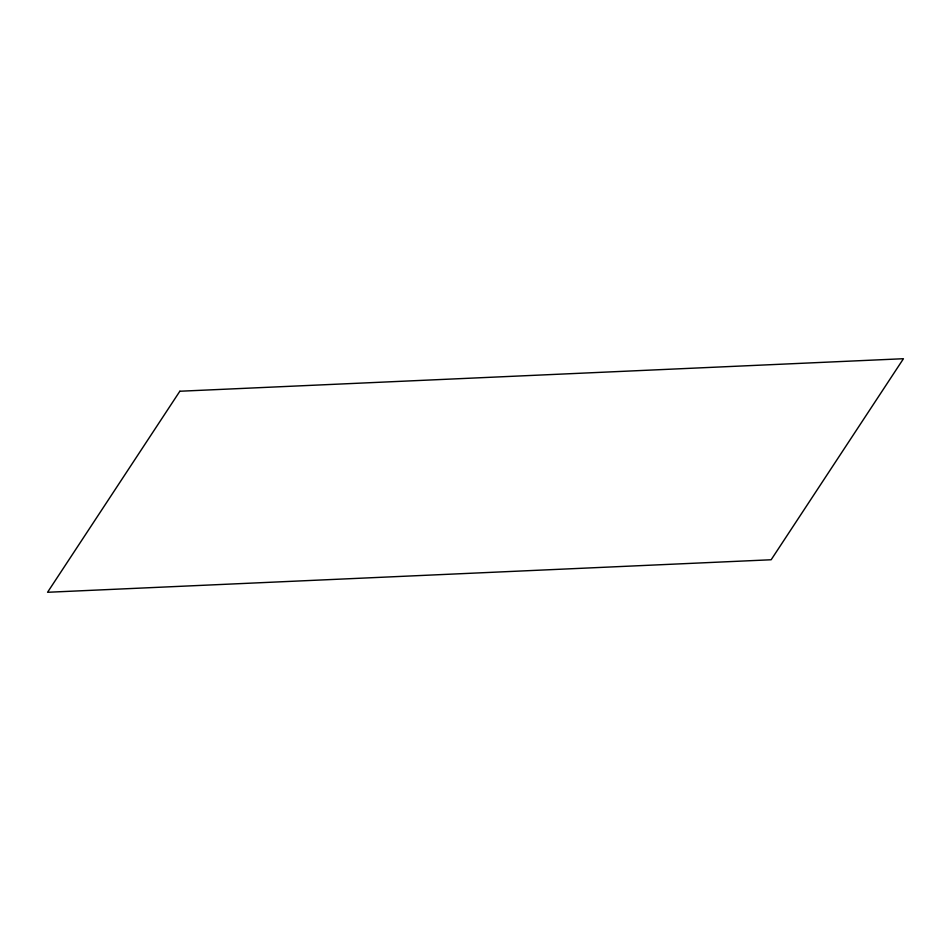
<?xml version="1.0" encoding="UTF-8"?>
<svg xmlns="http://www.w3.org/2000/svg" width="951" height="951" viewBox="0 0 951 951"><rect width="100%" height="100%" fill="white"/><g stroke="black" fill="none" stroke-linecap="round" stroke-linejoin="round"><path stroke-width="1.43" d="M179.846 391.241L47.55 592.283L771.154 559.759L903.45 358.717L179.846 391.241"/></g></svg>
